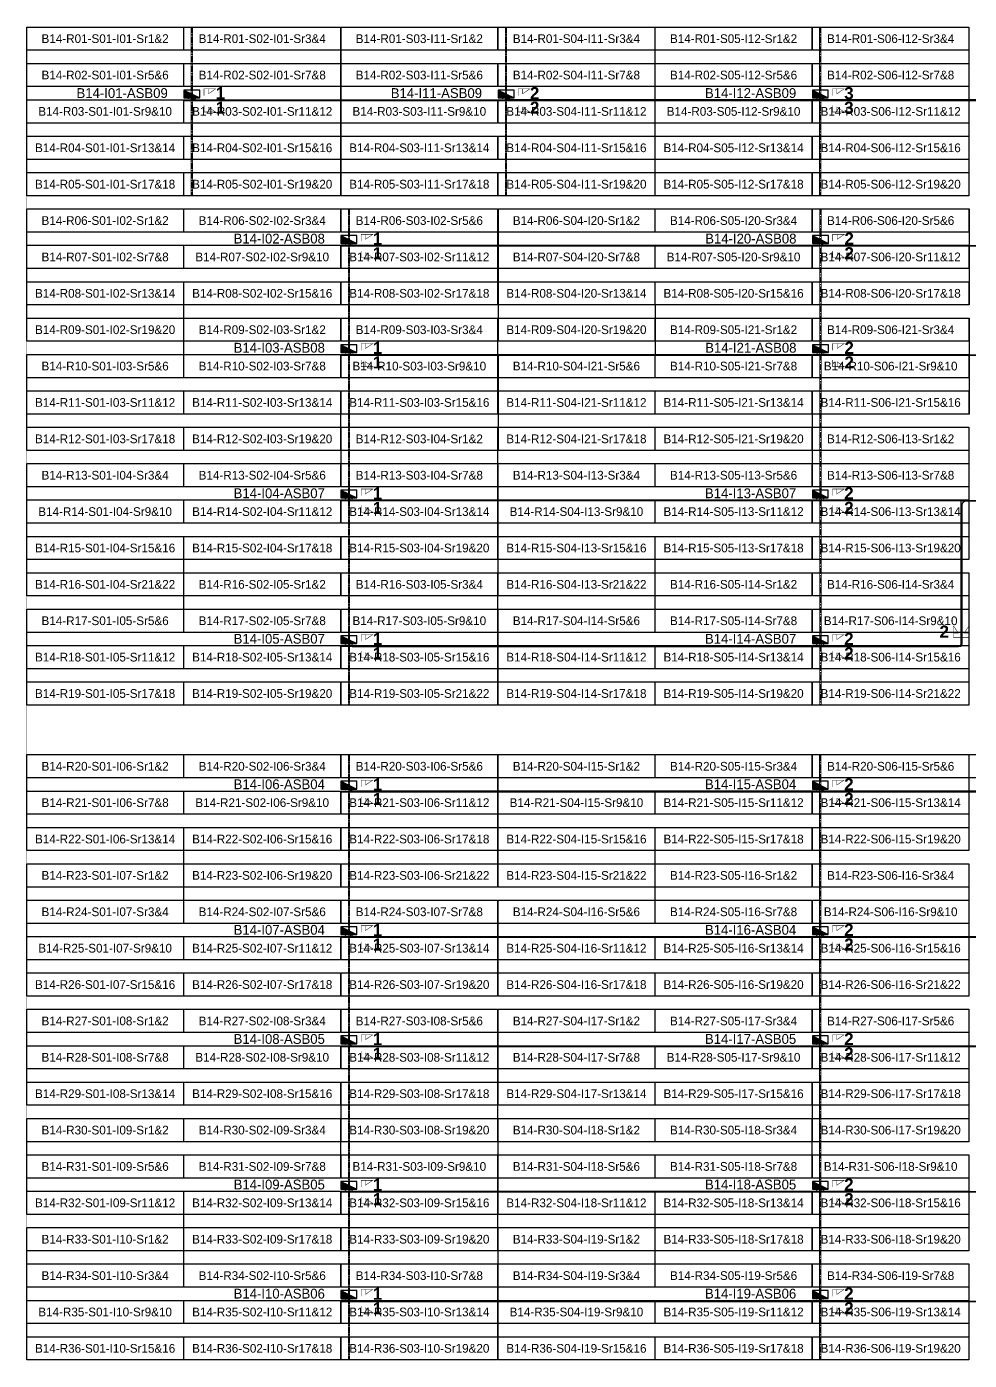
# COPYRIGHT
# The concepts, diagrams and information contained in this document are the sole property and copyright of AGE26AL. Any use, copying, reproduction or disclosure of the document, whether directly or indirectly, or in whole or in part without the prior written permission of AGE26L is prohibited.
# Model space of a CAD drawing. Header units: metres. Extents: x 529524 to 529977, y 2674144 to 2674419.
# Drawn here: x 529524 to 529718.4, y 2674144.2 to 2674419.2 of the extents above; entities that cross this region are included whole.
import ezdxf
from ezdxf.enums import TextEntityAlignment as Align

# ---------------------------------------------------------------- set-up
doc = ezdxf.new("R2010")
doc.units = ezdxf.units.M
doc.linetypes.add('CENTER', pattern=[2, 1.25, -0.25, 0.25, -0.25])
doc.layers.add('Boundary-12.5 MW Block', color=6, linetype='Continuous', lineweight=9)
doc.layers.add('PILE', color=1, linetype='Continuous', lineweight=15)
for name, color, linetype in [('DC Trench BL-14', 40, 'Continuous'), ('E-Inverter Grouping', 2, 'Continuous'), ('Inverter Block-14', 7, 'Continuous'), ('LT Cable(AG) INV to LT Panel BL-14', 2, 'Continuous'), ('Messenger Wire Block-13 (Master Path)', 30, 'Continuous'), ('Messenger Wire Block-14 (MW Path)', 191, 'Continuous'), ('MMS Table Block-14', 8, 'Continuous'), ('Plan Line - DC BL-14', 40, 'Continuous'), ('Section Marking BL-14', 2, 'Continuous')]:
    doc.layers.add(name, color=color, linetype=linetype)
doc.styles.add('BoldTextStyle', font='arialbd.ttf')
doc.styles.get("Standard").update_dxf_attribs({"font": 'Adani Regular.ttf'})

# ---------------------------------------------------------------- blocks, each defined once
blk = doc.blocks.new('MMS Table (32.292 x 4.788)')
at = {"color": 0}
blk.add_lwpolyline([(0, -0.002), (0, 4.786), (32.292, 4.786), (32.292, -0.002)], close=True, dxfattribs=at)
at = {"color": 7}
blk.add_attdef('ID1', text='', height=1.8, dxfattribs=at).set_placement((16.146, 2.392), align=Align.MIDDLE_CENTER)
blk = doc.blocks.new('Inverter Block')
h = blk.add_hatch(color=0)
h.dxf.hatch_style = 1
h.paths.add_polyline_path([(-1.46, 2.27), (-1.46, 0.85), (1.46, 0.85)])
at = {"color": 0}
blk.add_lwpolyline([(1.46, 2.27), (-1.46, 2.27), (-1.46, 0.85), (1.46, 0.85)], close=True, dxfattribs=at)
blk.add_lwpolyline([(-1.46, 2.27), (1.46, 0.85)], dxfattribs=at)
at = {"layer": 'PILE'}
for centre in [(-0.61, 0.85), (0.61, 0.85)]:
    blk.add_circle(centre, 0.156, dxfattribs=at)
at = {"color": 7}
blk.add_attdef('ID', (-1.46, 3.01), '', height=1.8, dxfattribs=at)

msp = doc.modelspace()

# ---------------------------------------------------------------- linework, layer by layer
at = {"layer": 'Boundary-12.5 MW Block', "const_width": 0.05}
msp.add_lwpolyline([(529524.05, 2674419.08), (529945.04, 2674419.08), (529945.04, 2674411.58), (529977.44, 2674411.58), (529977.44, 2674144.29), (529524.05, 2674144.29)], close=True, dxfattribs=at)
at = {"layer": 'DC Trench BL-14', "color": 40, "const_width": 0.15}
for points in [[(529558.23, 2674419.08), (529557.93, 2674419.08), (529557.93, 2674384.29), (529558.23, 2674384.29)], [(529623.01, 2674419.08), (529622.71, 2674419.08), (529622.71, 2674384.29), (529623.01, 2674384.29)], [(529687.79, 2674419.08), (529687.49, 2674419.08), (529687.49, 2674384.29), (529687.79, 2674384.29)], [(529590.62, 2674381.58), (529590.32, 2674381.58), (529590.32, 2674279.29), (529590.62, 2674279.29)], [(529687.84, 2674381.58), (529687.54, 2674381.58), (529687.54, 2674279.29), (529687.84, 2674279.29)], [(529590.62, 2674269.08), (529590.32, 2674269.08), (529590.32, 2674144.29), (529590.62, 2674144.29)], [(529687.79, 2674269.08), (529687.49, 2674269.08), (529687.49, 2674144.29), (529687.79, 2674144.29)]]:
    msp.add_lwpolyline(points, close=True, dxfattribs=at)
at = {"layer": 'E-Inverter Grouping', "color": 3}
for points in [[(529588.73, 2674384.29), (529524.05, 2674384.29), (529524.05, 2674419.08), (529588.73, 2674419.08)], [(529653.52, 2674384.29), (529588.83, 2674384.29), (529588.83, 2674419.08), (529653.52, 2674419.08)], [(529718.3, 2674384.29), (529653.62, 2674384.29), (529653.62, 2674419.08), (529718.3, 2674419.08)], [(529621.12, 2674381.58), (529621.12, 2674361.79), (529556.34, 2674361.79), (529556.34, 2674354.29), (529524.05, 2674354.29), (529524.05, 2674381.58)], [(529718.35, 2674381.58), (529718.35, 2674361.79), (529653.57, 2674361.79), (529653.57, 2674354.29), (529621.27, 2674354.29), (529621.27, 2674381.58)], [(529556.44, 2674351.58), (529556.44, 2674359.08), (529621.12, 2674359.08), (529621.12, 2674339.29), (529588.73, 2674339.29), (529588.73, 2674331.79), (529524.05, 2674331.79), (529524.05, 2674351.58)], [(529653.67, 2674351.58), (529653.67, 2674359.08), (529718.35, 2674359.08), (529718.35, 2674339.29), (529685.96, 2674339.29), (529685.96, 2674331.79), (529621.27, 2674331.79), (529621.27, 2674351.58)], [(529621.12, 2674219.29), (529524.05, 2674219.29), (529524.05, 2674246.58), (529556.34, 2674246.58), (529556.34, 2674239.08), (529621.12, 2674239.08)], [(529621.12, 2674189.29), (529588.83, 2674189.29), (529588.83, 2674196.79), (529524.05, 2674196.79), (529524.05, 2674216.58), (529621.12, 2674216.58)], [(529718.3, 2674189.29), (529686.01, 2674189.29), (529686.01, 2674196.79), (529621.22, 2674196.79), (529621.22, 2674216.58), (529718.3, 2674216.58)], [(529588.73, 2674186.58), (529621.12, 2674186.58), (529621.12, 2674166.79), (529556.44, 2674166.79), (529556.44, 2674174.29), (529524.05, 2674174.29), (529524.05, 2674194.08), (529588.73, 2674194.08)], [(529685.91, 2674186.58), (529718.3, 2674186.58), (529718.3, 2674166.79), (529653.62, 2674166.79), (529653.62, 2674174.29), (529621.22, 2674174.29), (529621.22, 2674194.08), (529685.91, 2674194.08)], [(529621.12, 2674144.29), (529524.05, 2674144.29), (529524.05, 2674171.58), (529556.34, 2674171.58), (529556.34, 2674164.08), (529621.12, 2674164.08)], [(529718.3, 2674144.29), (529621.22, 2674144.29), (529621.22, 2674171.58), (529653.52, 2674171.58), (529653.52, 2674164.08), (529718.3, 2674164.08)]]:
    msp.add_lwpolyline(points, close=True, dxfattribs=at)
at = {"layer": 'E-Inverter Grouping'}
for points in [[(529588.83, 2674329.08), (529588.83, 2674336.58), (529621.12, 2674336.58), (529621.12, 2674309.29), (529556.34, 2674309.29), (529556.34, 2674301.79), (529524.05, 2674301.79), (529524.05, 2674329.08)], [(529686.01, 2674329.08), (529686.01, 2674336.58), (529718.3, 2674336.58), (529718.3, 2674309.29), (529653.52, 2674309.29), (529653.52, 2674301.79), (529621.22, 2674301.79), (529621.22, 2674329.08)], [(529621.12, 2674279.29), (529524.05, 2674279.29), (529524.05, 2674299.08), (529556.44, 2674299.08), (529556.44, 2674306.58), (529621.12, 2674306.58)], [(529718.3, 2674279.29), (529621.22, 2674279.29), (529621.22, 2674299.08), (529653.62, 2674299.08), (529653.62, 2674306.58), (529718.3, 2674306.58)], [(529621.12, 2674241.79), (529556.44, 2674241.79), (529556.44, 2674249.29), (529524.05, 2674249.29), (529524.05, 2674269.08), (529621.12, 2674269.08)], [(529750.69, 2674269.08), (529750.69, 2674264.29), (529718.3, 2674264.29), (529718.3, 2674249.29), (529653.52, 2674249.29), (529653.52, 2674241.79), (529621.22, 2674241.79), (529621.22, 2674269.08)], [(529718.3, 2674219.29), (529621.22, 2674219.29), (529621.22, 2674239.08), (529653.62, 2674239.08), (529653.62, 2674246.58), (529718.3, 2674246.58)]]:
    msp.add_lwpolyline(points, close=True, dxfattribs=at)
at = {"layer": 'LT Cable(AG) INV to LT Panel BL-14'}
for points in [[(529741.45, 2674301.78), (529741.08, 2674301.83, -0.182451), (529740.49, 2674302.06), (529739.48, 2674302.97, 0.185325), (529738.88, 2674303.2), (529732.63, 2674303.2, -0.414214), (529731.73, 2674304.1), (529731.73, 2674314.96, 0.065293), (529731.7, 2674315.19), (529731.44, 2674316.19, -0.065293), (529731.41, 2674316.42), (529731.41, 2674403.12, 0.414214), (529730.51, 2674404.02), (529558.98, 2674404.02, -0.414214), (529558.08, 2674404.92), (529558.08, 2674405.19)], [(529741.45, 2674301.8), (529741.08, 2674301.85, -0.182451), (529740.49, 2674302.08), (529739.48, 2674302.99, 0.185325), (529738.88, 2674303.22), (529732.66, 2674303.22, -0.414214), (529731.76, 2674304.12), (529731.76, 2674314.96, 0.065293), (529731.73, 2674315.19), (529731.46, 2674316.19, -0.065293), (529731.43, 2674316.42), (529731.43, 2674403.15, 0.414214), (529730.53, 2674404.05), (529623.76, 2674404.05, -0.414214), (529622.86, 2674404.95), (529622.86, 2674405.19)], [(529741.45, 2674301.83), (529741.08, 2674301.88, -0.182451), (529740.49, 2674302.11), (529739.48, 2674303.02, 0.185325), (529738.88, 2674303.25), (529732.68, 2674303.25, -0.414214), (529731.78, 2674304.15), (529731.78, 2674314.96, 0.065293), (529731.75, 2674315.2), (529731.49, 2674316.19, -0.065293), (529731.46, 2674316.42), (529731.46, 2674403.17, 0.414214), (529730.56, 2674404.07), (529688.55, 2674404.07, -0.414214), (529687.65, 2674404.97), (529687.65, 2674405.19)], [(529743.44, 2674301.73), (529741.08, 2674301.78, -0.182451), (529740.49, 2674302.01), (529739.48, 2674302.92, 0.185325), (529738.88, 2674303.15), (529732.58, 2674303.15, -0.414214), (529731.68, 2674304.05), (529731.68, 2674314.95, 0.065293), (529731.65, 2674315.18), (529731.39, 2674316.18, -0.065293), (529731.36, 2674316.41), (529731.36, 2674373.07, 0.414214), (529730.46, 2674373.97), (529591.37, 2674373.97, -0.414214), (529590.47, 2674374.87), (529590.47, 2674375.19)], [(529743.44, 2674301.75), (529741.08, 2674301.8, -0.182451), (529740.49, 2674302.03), (529739.48, 2674302.94, 0.185325), (529738.88, 2674303.17), (529732.61, 2674303.17, -0.414214), (529731.71, 2674304.07), (529731.71, 2674314.95, 0.065293), (529731.68, 2674315.19), (529731.41, 2674316.18, -0.065293), (529731.38, 2674316.41), (529731.38, 2674373.1, 0.414214), (529730.48, 2674374), (529688.6, 2674374, -0.414214), (529687.7, 2674374.9), (529687.7, 2674375.19)], [(529743.44, 2674301.68), (529741.08, 2674301.73, -0.182451), (529740.49, 2674301.96), (529739.48, 2674302.87, 0.185325), (529738.88, 2674303.1), (529732.53, 2674303.1, -0.414214), (529731.63, 2674304), (529731.63, 2674314.94, 0.065293), (529731.6, 2674315.18), (529731.34, 2674316.17, -0.065293), (529731.31, 2674316.41), (529731.31, 2674350.52, 0.414214), (529730.41, 2674351.42), (529591.37, 2674351.42, -0.414214), (529590.47, 2674352.32), (529590.47, 2674352.69)], [(529743.44, 2674301.7), (529741.08, 2674301.75, -0.182451), (529740.49, 2674301.98), (529739.48, 2674302.89, 0.185325), (529738.88, 2674303.12), (529732.56, 2674303.12, -0.414214), (529731.66, 2674304.02), (529731.66, 2674314.95, 0.065293), (529731.63, 2674315.18), (529731.36, 2674316.18, -0.065293), (529731.33, 2674316.41), (529731.33, 2674350.55, 0.414214), (529730.43, 2674351.45), (529688.6, 2674351.45, -0.414214), (529687.7, 2674352.35), (529687.7, 2674352.69)], [(529745.6, 2674301.63), (529741.08, 2674301.68, -0.182451), (529740.49, 2674301.91), (529739.48, 2674302.82, 0.185325), (529738.88, 2674303.05), (529732.48, 2674303.05, -0.414214), (529731.58, 2674303.95), (529731.58, 2674314.94, 0.065293), (529731.55, 2674315.17), (529731.29, 2674316.17, -0.065293), (529731.26, 2674316.4), (529731.26, 2674320.47, 0.414214), (529730.36, 2674321.37), (529591.37, 2674321.37, -0.414214), (529590.47, 2674322.27), (529590.47, 2674322.69)], [(529745.6, 2674301.65), (529741.08, 2674301.7, -0.182451), (529740.49, 2674301.93), (529739.48, 2674302.84, 0.185325), (529738.88, 2674303.07), (529732.51, 2674303.07, -0.414214), (529731.61, 2674303.97), (529731.61, 2674314.94, 0.065293), (529731.58, 2674315.17), (529731.31, 2674316.17, -0.065293), (529731.28, 2674316.4), (529731.28, 2674320.5, 0.414214), (529730.38, 2674321.4), (529688.55, 2674321.4, -0.414214), (529687.65, 2674322.3), (529687.65, 2674322.69)], [(529745.6, 2674301.58), (529741.08, 2674301.63, -0.182451), (529740.49, 2674301.86), (529739.48, 2674302.77, 0.185325), (529738.88, 2674303), (529732.43, 2674303, -0.414214), (529731.53, 2674303.9), (529731.53, 2674314.93, 0.065293), (529731.5, 2674315.16), (529731.24, 2674316.16, -0.065293), (529731.21, 2674316.39), (529731.21, 2674320.42, 0.414214), (529730.31, 2674321.32), (529717.73, 2674321.32, 0.414214), (529716.83, 2674320.42), (529716.83, 2674292.22, -0.414214), (529715.93, 2674291.32), (529591.37, 2674291.32, -0.414214), (529590.47, 2674292.22), (529590.47, 2674292.69)], [(529745.6, 2674301.6), (529741.08, 2674301.65, -0.182451), (529740.49, 2674301.88), (529739.48, 2674302.79, 0.185325), (529738.88, 2674303.02), (529732.46, 2674303.02, -0.414214), (529731.56, 2674303.92), (529731.56, 2674314.93, 0.065293), (529731.53, 2674315.17), (529731.26, 2674316.16, -0.065293), (529731.23, 2674316.4), (529731.23, 2674320.45, 0.414214), (529730.33, 2674321.35), (529717.7, 2674321.35, 0.414214), (529716.8, 2674320.45), (529716.8, 2674292.25, -0.414214), (529715.9, 2674291.35), (529688.55, 2674291.35, -0.414214), (529687.65, 2674292.25), (529687.65, 2674292.69)], [(529746.48, 2674300.35), (529740.99, 2674300.35, -0.129355), (529740.55, 2674300.47), (529739.32, 2674301.17, 0.129355), (529738.88, 2674301.28), (529732.43, 2674301.28, 0.414214), (529731.53, 2674300.38), (529731.53, 2674271.44, -0.114534), (529731.44, 2674271.04), (529730.83, 2674269.81, 0.114534), (529730.74, 2674269.41), (529730.74, 2674262.45, -0.414214), (529729.84, 2674261.55), (529591.37, 2674261.55, -0.414214), (529590.47, 2674262.45), (529590.47, 2674262.69)], [(529746.48, 2674300.3), (529740.99, 2674300.3, -0.129355), (529740.55, 2674300.42), (529739.32, 2674301.12, 0.129355), (529738.88, 2674301.23), (529732.48, 2674301.23, 0.414214), (529731.58, 2674300.33), (529731.58, 2674271.43, -0.114534), (529731.49, 2674271.03), (529730.88, 2674269.8, 0.114534), (529730.79, 2674269.4), (529730.79, 2674232.4, -0.414214), (529729.89, 2674231.5), (529591.37, 2674231.5, -0.414214), (529590.47, 2674232.4), (529590.47, 2674232.69)], [(529744.54, 2674300.25), (529740.99, 2674300.25, -0.129355), (529740.55, 2674300.37), (529739.32, 2674301.07, 0.129355), (529738.88, 2674301.18), (529732.53, 2674301.18, 0.414214), (529731.63, 2674300.28), (529731.63, 2674271.42, -0.114534), (529731.54, 2674271.02), (529730.93, 2674269.78, 0.114534), (529730.84, 2674269.39), (529730.84, 2674209.85, -0.414214), (529729.94, 2674208.95), (529591.37, 2674208.95, -0.414214), (529590.47, 2674209.85), (529590.47, 2674210.19)], [(529744.54, 2674300.2), (529740.99, 2674300.2, -0.129355), (529740.55, 2674300.32), (529739.32, 2674301.02, 0.129355), (529738.88, 2674301.13), (529732.58, 2674301.13, 0.414214), (529731.68, 2674300.23), (529731.68, 2674271.41, -0.114534), (529731.59, 2674271.01), (529730.98, 2674269.77, 0.114534), (529730.89, 2674269.38), (529730.89, 2674179.8, -0.414214), (529729.99, 2674178.9), (529591.37, 2674178.9, -0.414214), (529590.47, 2674179.8), (529590.47, 2674180.19)], [(529742.47, 2674300.15), (529740.99, 2674300.15, -0.129355), (529740.55, 2674300.27), (529739.32, 2674300.97, 0.129355), (529738.88, 2674301.08), (529732.63, 2674301.08, 0.414214), (529731.73, 2674300.18), (529731.73, 2674271.39, -0.114534), (529731.64, 2674271), (529731.03, 2674269.76, 0.114534), (529730.94, 2674269.36), (529730.94, 2674157.25, -0.414214), (529730.04, 2674156.35), (529591.37, 2674156.35, -0.414214), (529590.47, 2674157.25), (529590.47, 2674157.69)], [(529746.48, 2674300.38), (529740.99, 2674300.38, -0.129355), (529740.55, 2674300.5), (529739.32, 2674301.19, 0.129355), (529738.88, 2674301.31), (529732.41, 2674301.31, 0.414214), (529731.51, 2674300.41), (529731.51, 2674271.45, -0.114534), (529731.42, 2674271.05), (529730.81, 2674269.81, 0.114534), (529730.72, 2674269.42), (529730.72, 2674262.47, -0.414214), (529729.82, 2674261.57), (529688.55, 2674261.57, -0.414214), (529687.65, 2674262.47), (529687.65, 2674262.69)], [(529746.48, 2674300.33), (529740.99, 2674300.33, -0.129355), (529740.55, 2674300.45), (529739.32, 2674301.14, 0.129355), (529738.88, 2674301.26), (529732.46, 2674301.26, 0.414214), (529731.56, 2674300.36), (529731.56, 2674271.44, -0.114534), (529731.47, 2674271.04), (529730.86, 2674269.8, 0.114534), (529730.77, 2674269.41), (529730.77, 2674232.42, -0.414214), (529729.87, 2674231.52), (529688.55, 2674231.52, -0.414214), (529687.65, 2674232.42), (529687.65, 2674232.69)], [(529744.54, 2674300.28), (529740.99, 2674300.28, -0.129355), (529740.55, 2674300.4), (529739.32, 2674301.09, 0.129355), (529738.88, 2674301.21), (529732.51, 2674301.21, 0.414214), (529731.61, 2674300.31), (529731.61, 2674271.42, -0.114534), (529731.52, 2674271.03), (529730.91, 2674269.79, 0.114534), (529730.82, 2674269.39), (529730.82, 2674209.87, -0.414214), (529729.92, 2674208.97), (529688.55, 2674208.97, -0.414214), (529687.65, 2674209.87), (529687.65, 2674210.19)], [(529744.54, 2674300.23), (529740.99, 2674300.23, -0.129355), (529740.55, 2674300.35), (529739.32, 2674301.04, 0.129355), (529738.88, 2674301.16), (529732.56, 2674301.16, 0.414214), (529731.66, 2674300.26), (529731.66, 2674271.41, -0.114534), (529731.57, 2674271.02), (529730.96, 2674269.78, 0.114534), (529730.87, 2674269.38), (529730.87, 2674179.82, -0.414214), (529729.97, 2674178.92), (529688.55, 2674178.92, -0.414214), (529687.65, 2674179.82), (529687.65, 2674180.19)], [(529742.47, 2674300.18), (529740.99, 2674300.18, -0.129355), (529740.55, 2674300.3), (529739.32, 2674300.99, 0.129355), (529738.88, 2674301.11), (529732.61, 2674301.11, 0.414214), (529731.71, 2674300.21), (529731.71, 2674271.4, -0.114534), (529731.62, 2674271), (529731.01, 2674269.77, 0.114534), (529730.92, 2674269.37), (529730.92, 2674157.27, -0.414214), (529730.02, 2674156.37), (529688.55, 2674156.37, -0.414214), (529687.65, 2674157.27), (529687.65, 2674157.69)]]:
    msp.add_lwpolyline(points, format="xyb", dxfattribs=at)
at = {"layer": 'Messenger Wire Block-13 (Master Path)'}
for points in [[(529556.44, 2674403.94), (529731.32, 2674403.94)], [(529588.83, 2674373.94), (529731.32, 2674373.94)], [(529588.83, 2674351.44), (529731.32, 2674351.44)], [(529588.83, 2674321.44), (529731.32, 2674321.44)], [(529716.71, 2674291.44), (529716.71, 2674321.44)], [(529588.83, 2674291.44), (529716.71, 2674291.44)], [(529588.83, 2674261.44), (529730.85, 2674261.44)], [(529588.83, 2674231.44), (529730.85, 2674231.44)], [(529588.83, 2674208.94), (529730.85, 2674208.94)], [(529588.83, 2674178.94), (529730.85, 2674178.94)], [(529588.83, 2674156.44), (529912.65, 2674156.44)]]:
    msp.add_lwpolyline(points, dxfattribs=at)
at = {"layer": 'Messenger Wire Block-14 (MW Path)', "const_width": 0.1}
for points in [[(529556.44, 2674403.94), (529731.32, 2674403.94)], [(529588.83, 2674373.94), (529731.32, 2674373.94)], [(529588.83, 2674351.44), (529731.32, 2674351.44)], [(529588.83, 2674321.44), (529731.32, 2674321.44)], [(529716.96, 2674291.44), (529716.96, 2674321.44)], [(529588.83, 2674291.44), (529716.71, 2674291.44)], [(529588.83, 2674261.44), (529730.85, 2674261.44)], [(529588.83, 2674231.44), (529730.85, 2674231.44)], [(529588.83, 2674208.94), (529730.85, 2674208.94)], [(529588.83, 2674178.94), (529730.85, 2674178.94)], [(529588.83, 2674156.69), (529590.47, 2674156.69)], [(529588.83, 2674156.19), (529912.65, 2674156.19)]]:
    msp.add_lwpolyline(points, dxfattribs=at)
at = {"layer": 'Plan Line - DC BL-14', "color": 6, "linetype": 'CENTER'}
for points in [[(529558.08, 2674419.08), (529558.08, 2674384.29)], [(529622.86, 2674419.08), (529622.86, 2674384.29)], [(529687.65, 2674419.08), (529687.65, 2674384.29)], [(529590.47, 2674381.58), (529590.47, 2674279.29)], [(529687.7, 2674381.58), (529687.7, 2674279.29)], [(529590.47, 2674269.08), (529590.47, 2674144.29)], [(529687.65, 2674269.08), (529687.65, 2674144.29)]]:
    msp.add_lwpolyline(points, dxfattribs=at)
at = {"layer": 'Section Marking BL-14', "color": 94, "lineweight": 35, "true_color": 0x00a500, "const_width": 0.1}
for points in [[(529560.58, 2674404.94), (529560.58, 2674406.33), (529562.98, 2674406.33), (529561.5, 2674405.32), (529561.5, 2674406.33)], [(529625.36, 2674404.94), (529625.36, 2674406.33), (529627.76, 2674406.33), (529626.28, 2674405.32), (529626.28, 2674406.33)], [(529690.15, 2674404.94), (529690.15, 2674406.33), (529692.55, 2674406.33), (529691.07, 2674405.32), (529691.07, 2674406.33)], [(529560.58, 2674402.94), (529560.58, 2674401.55), (529562.98, 2674401.55), (529561.5, 2674402.56), (529561.5, 2674401.55)], [(529625.36, 2674402.94), (529625.36, 2674401.55), (529627.76, 2674401.55), (529626.28, 2674402.56), (529626.28, 2674401.55)], [(529690.15, 2674402.94), (529690.15, 2674401.55), (529692.55, 2674401.55), (529691.07, 2674402.56), (529691.07, 2674401.55)], [(529592.97, 2674374.94), (529592.97, 2674376.33), (529595.37, 2674376.33), (529593.89, 2674375.32), (529593.89, 2674376.33)], [(529690.2, 2674374.94), (529690.2, 2674376.33), (529692.6, 2674376.33), (529691.12, 2674375.32), (529691.12, 2674376.33)], [(529592.97, 2674372.94), (529592.97, 2674371.55), (529595.37, 2674371.55), (529593.89, 2674372.56), (529593.89, 2674371.55)], [(529690.2, 2674372.94), (529690.2, 2674371.55), (529692.6, 2674371.55), (529691.12, 2674372.56), (529691.12, 2674371.55)], [(529592.97, 2674352.44), (529592.97, 2674353.83), (529595.37, 2674353.83), (529593.89, 2674352.82), (529593.89, 2674353.83)], [(529690.2, 2674352.44), (529690.2, 2674353.83), (529692.6, 2674353.83), (529691.12, 2674352.82), (529691.12, 2674353.83)], [(529592.97, 2674350.44), (529592.97, 2674349.05), (529595.37, 2674349.05), (529593.89, 2674350.06), (529593.89, 2674349.05)], [(529690.2, 2674350.44), (529690.2, 2674349.05), (529692.6, 2674349.05), (529691.12, 2674350.06), (529691.12, 2674349.05)], [(529592.97, 2674322.44), (529592.97, 2674323.83), (529595.37, 2674323.83), (529593.89, 2674322.82), (529593.89, 2674323.83)], [(529690.15, 2674322.44), (529690.15, 2674323.83), (529692.55, 2674323.83), (529691.07, 2674322.82), (529691.07, 2674323.83)], [(529592.97, 2674320.44), (529592.97, 2674319.05), (529595.37, 2674319.05), (529593.89, 2674320.06), (529593.89, 2674319.05)], [(529690.15, 2674320.44), (529690.15, 2674319.05), (529692.55, 2674319.05), (529691.07, 2674320.06), (529691.07, 2674319.05)], [(529716.51, 2674293.19), (529715.12, 2674293.19), (529715.12, 2674295.59), (529716.13, 2674294.11), (529715.12, 2674294.11)], [(529716.91, 2674293.19), (529718.3, 2674293.19), (529718.3, 2674295.59), (529717.29, 2674294.11), (529718.3, 2674294.11)], [(529592.97, 2674292.44), (529592.97, 2674293.83), (529595.37, 2674293.83), (529593.89, 2674292.82), (529593.89, 2674293.83)], [(529690.15, 2674292.44), (529690.15, 2674293.83), (529692.55, 2674293.83), (529691.07, 2674292.82), (529691.07, 2674293.83)], [(529592.97, 2674290.44), (529592.97, 2674289.05), (529595.37, 2674289.05), (529593.89, 2674290.06), (529593.89, 2674289.05)], [(529690.15, 2674290.44), (529690.15, 2674289.05), (529692.55, 2674289.05), (529691.07, 2674290.06), (529691.07, 2674289.05)], [(529592.97, 2674262.44), (529592.97, 2674263.83), (529595.37, 2674263.83), (529593.89, 2674262.82), (529593.89, 2674263.83)], [(529690.15, 2674262.44), (529690.15, 2674263.83), (529692.55, 2674263.83), (529691.07, 2674262.82), (529691.07, 2674263.83)], [(529592.97, 2674260.44), (529592.97, 2674259.05), (529595.37, 2674259.05), (529593.89, 2674260.06), (529593.89, 2674259.05)], [(529690.15, 2674260.44), (529690.15, 2674259.05), (529692.55, 2674259.05), (529691.07, 2674260.06), (529691.07, 2674259.05)], [(529592.97, 2674232.44), (529592.97, 2674233.83), (529595.37, 2674233.83), (529593.89, 2674232.82), (529593.89, 2674233.83)], [(529690.15, 2674232.44), (529690.15, 2674233.83), (529692.55, 2674233.83), (529691.07, 2674232.82), (529691.07, 2674233.83)], [(529592.97, 2674230.44), (529592.97, 2674229.05), (529595.37, 2674229.05), (529593.89, 2674230.06), (529593.89, 2674229.05)], [(529690.15, 2674230.44), (529690.15, 2674229.05), (529692.55, 2674229.05), (529691.07, 2674230.06), (529691.07, 2674229.05)], [(529592.97, 2674209.94), (529592.97, 2674211.33), (529595.37, 2674211.33), (529593.89, 2674210.32), (529593.89, 2674211.33)], [(529690.15, 2674209.94), (529690.15, 2674211.33), (529692.55, 2674211.33), (529691.07, 2674210.32), (529691.07, 2674211.33)], [(529592.97, 2674207.94), (529592.97, 2674206.55), (529595.37, 2674206.55), (529593.89, 2674207.56), (529593.89, 2674206.55)], [(529690.15, 2674207.94), (529690.15, 2674206.55), (529692.55, 2674206.55), (529691.07, 2674207.56), (529691.07, 2674206.55)], [(529592.97, 2674179.94), (529592.97, 2674181.33), (529595.37, 2674181.33), (529593.89, 2674180.32), (529593.89, 2674181.33)], [(529690.15, 2674179.94), (529690.15, 2674181.33), (529692.55, 2674181.33), (529691.07, 2674180.32), (529691.07, 2674181.33)], [(529592.97, 2674177.94), (529592.97, 2674176.55), (529595.37, 2674176.55), (529593.89, 2674177.56), (529593.89, 2674176.55)], [(529690.15, 2674177.94), (529690.15, 2674176.55), (529692.55, 2674176.55), (529691.07, 2674177.56), (529691.07, 2674176.55)], [(529592.97, 2674157.44), (529592.97, 2674158.83), (529595.37, 2674158.83), (529593.89, 2674157.82), (529593.89, 2674158.83)], [(529690.15, 2674157.44), (529690.15, 2674158.83), (529692.55, 2674158.83), (529691.07, 2674157.82), (529691.07, 2674158.83)], [(529592.97, 2674155.44), (529592.97, 2674154.05), (529595.37, 2674154.05), (529593.89, 2674155.06), (529593.89, 2674154.05)], [(529690.15, 2674155.44), (529690.15, 2674154.05), (529692.55, 2674154.05), (529691.07, 2674155.06), (529691.07, 2674154.05)]]:
    msp.add_lwpolyline(points, dxfattribs=at)

# ---------------------------------------------------------------- block references
at = {"layer": 'Inverter Block-14'}
ref = msp.add_blockref('Inverter Block', (529558.08, 2674403.53), dxfattribs=dict(at, xscale=1.124999999976148, yscale=1.124999999976148, zscale=1.124999999976148))
ref.add_attrib('ID', 'B14-I01-ASB09', (529534.3, 2674404.45), dxfattribs={"layer": '0', "color": 7, "height": 2.025})
ref = msp.add_blockref('Inverter Block', (529622.86, 2674403.53), dxfattribs=dict(at, xscale=1.124999999976148, yscale=1.124999999976148, zscale=1.124999999976148))
ref.add_attrib('ID', 'B14-I11-ASB09', (529599.09, 2674404.45), dxfattribs={"layer": '0', "color": 7, "height": 2.025})
ref = msp.add_blockref('Inverter Block', (529687.65, 2674403.53), dxfattribs=dict(at, xscale=1.124999999976148, yscale=1.124999999976148, zscale=1.124999999976148))
ref.add_attrib('ID', 'B14-I12-ASB09', (529663.87, 2674404.45), dxfattribs={"layer": '0', "color": 7, "height": 2.025})
ref = msp.add_blockref('Inverter Block', (529590.47, 2674373.53), dxfattribs=dict(at, xscale=1.124999999976148, yscale=1.124999999976148, zscale=1.124999999976148))
ref.add_attrib('ID', 'B14-I02-ASB08', (529566.69, 2674374.45), dxfattribs={"layer": '0', "color": 7, "height": 2.025})
ref = msp.add_blockref('Inverter Block', (529687.7, 2674373.53), dxfattribs=dict(at, xscale=1.124999999976148, yscale=1.124999999976148, zscale=1.124999999976148))
ref.add_attrib('ID', 'B14-I20-ASB08', (529663.92, 2674374.45), dxfattribs={"layer": '0', "color": 7, "height": 2.025})
ref = msp.add_blockref('Inverter Block', (529590.47, 2674351.03), dxfattribs=dict(at, xscale=1.124999999976148, yscale=1.124999999976148, zscale=1.124999999976148))
ref.add_attrib('ID', 'B14-I03-ASB08', (529566.69, 2674351.95), dxfattribs={"layer": '0', "color": 7, "height": 2.025})
ref = msp.add_blockref('Inverter Block', (529687.7, 2674351.03), dxfattribs=dict(at, xscale=1.124999999976148, yscale=1.124999999976148, zscale=1.124999999976148))
ref.add_attrib('ID', 'B14-I21-ASB08', (529663.92, 2674351.95), dxfattribs={"layer": '0', "color": 7, "height": 2.025})
ref = msp.add_blockref('Inverter Block', (529590.47, 2674321.03), dxfattribs=dict(at, xscale=1.124999999976148, yscale=1.124999999976148, zscale=1.124999999976148))
ref.add_attrib('ID', 'B14-I04-ASB07', (529566.69, 2674321.95), dxfattribs={"layer": '0', "color": 7, "height": 2.025})
ref = msp.add_blockref('Inverter Block', (529687.65, 2674321.03), dxfattribs=dict(at, xscale=1.124999999976148, yscale=1.124999999976148, zscale=1.124999999976148))
ref.add_attrib('ID', 'B14-I13-ASB07', (529663.87, 2674321.95), dxfattribs={"layer": '0', "color": 7, "height": 2.025})
ref = msp.add_blockref('Inverter Block', (529590.47, 2674291.03), dxfattribs=dict(at, xscale=1.124999999976148, yscale=1.124999999976148, zscale=1.124999999976148))
ref.add_attrib('ID', 'B14-I05-ASB07', (529566.69, 2674291.95), dxfattribs={"layer": '0', "color": 7, "height": 2.025})
ref = msp.add_blockref('Inverter Block', (529687.65, 2674291.03), dxfattribs=dict(at, xscale=1.124999999976148, yscale=1.124999999976148, zscale=1.124999999976148))
ref.add_attrib('ID', 'B14-I14-ASB07', (529663.87, 2674291.95), dxfattribs={"layer": '0', "color": 7, "height": 2.025})
ref = msp.add_blockref('Inverter Block', (529590.47, 2674261.03), dxfattribs=dict(at, xscale=1.124999999976148, yscale=1.124999999976148, zscale=1.124999999976148))
ref.add_attrib('ID', 'B14-I06-ASB04', (529566.69, 2674261.95), dxfattribs={"layer": '0', "color": 7, "height": 2.025})
ref = msp.add_blockref('Inverter Block', (529687.65, 2674261.03), dxfattribs=dict(at, xscale=1.124999999976148, yscale=1.124999999976148, zscale=1.124999999976148))
ref.add_attrib('ID', 'B14-I15-ASB04', (529663.87, 2674261.95), dxfattribs={"layer": '0', "color": 7, "height": 2.025})
ref = msp.add_blockref('Inverter Block', (529590.47, 2674231.03), dxfattribs=dict(at, xscale=1.124999999976148, yscale=1.124999999976148, zscale=1.124999999976148))
ref.add_attrib('ID', 'B14-I07-ASB04', (529566.69, 2674231.95), dxfattribs={"layer": '0', "color": 7, "height": 2.025})
ref = msp.add_blockref('Inverter Block', (529687.65, 2674231.03), dxfattribs=dict(at, xscale=1.124999999976148, yscale=1.124999999976148, zscale=1.124999999976148))
ref.add_attrib('ID', 'B14-I16-ASB04', (529663.87, 2674231.95), dxfattribs={"layer": '0', "color": 7, "height": 2.025})
ref = msp.add_blockref('Inverter Block', (529590.47, 2674208.53), dxfattribs=dict(at, xscale=1.124999999976148, yscale=1.124999999976148, zscale=1.124999999976148))
ref.add_attrib('ID', 'B14-I08-ASB05', (529566.69, 2674209.45), dxfattribs={"layer": '0', "color": 7, "height": 2.025})
ref = msp.add_blockref('Inverter Block', (529687.65, 2674208.53), dxfattribs=dict(at, xscale=1.124999999976148, yscale=1.124999999976148, zscale=1.124999999976148))
ref.add_attrib('ID', 'B14-I17-ASB05', (529663.87, 2674209.45), dxfattribs={"layer": '0', "color": 7, "height": 2.025})
ref = msp.add_blockref('Inverter Block', (529590.47, 2674178.53), dxfattribs=dict(at, xscale=1.124999999976148, yscale=1.124999999976148, zscale=1.124999999976148))
ref.add_attrib('ID', 'B14-I09-ASB05', (529566.69, 2674179.45), dxfattribs={"layer": '0', "color": 7, "height": 2.025})
ref = msp.add_blockref('Inverter Block', (529687.65, 2674178.53), dxfattribs=dict(at, xscale=1.124999999976148, yscale=1.124999999976148, zscale=1.124999999976148))
ref.add_attrib('ID', 'B14-I18-ASB05', (529663.87, 2674179.45), dxfattribs={"layer": '0', "color": 7, "height": 2.025})
ref = msp.add_blockref('Inverter Block', (529590.47, 2674156.03), dxfattribs=dict(at, xscale=1.124999999976148, yscale=1.124999999976148, zscale=1.124999999976148))
ref.add_attrib('ID', 'B14-I10-ASB06', (529566.69, 2674156.95), dxfattribs={"layer": '0', "color": 7, "height": 2.025})
ref = msp.add_blockref('Inverter Block', (529687.65, 2674156.03), dxfattribs=dict(at, xscale=1.124999999976148, yscale=1.124999999976148, zscale=1.124999999976148))
ref.add_attrib('ID', 'B14-I19-ASB06', (529663.87, 2674156.95), dxfattribs={"layer": '0', "color": 7, "height": 2.025})
at = {"layer": 'MMS Table Block-14'}
for p, values in [((529524.05, 2674414.29), {'ID1': 'B14-R01-S01-I01-Sr1&2'}), ((529556.44, 2674414.29), {'ID1': 'B14-R01-S02-I01-Sr3&4'}), ((529588.83, 2674414.29), {'ID1': 'B14-R01-S03-I11-Sr1&2'}), ((529621.22, 2674414.29), {'ID1': 'B14-R01-S04-I11-Sr3&4'}), ((529653.62, 2674414.29), {'ID1': 'B14-R01-S05-I12-Sr1&2'}), ((529686.01, 2674414.29), {'ID1': 'B14-R01-S06-I12-Sr3&4'}), ((529524.05, 2674406.79), {'ID1': 'B14-R02-S01-I01-Sr5&6'}), ((529556.44, 2674406.79), {'ID1': 'B14-R02-S02-I01-Sr7&8'}), ((529588.83, 2674406.79), {'ID1': 'B14-R02-S03-I11-Sr5&6'}), ((529621.22, 2674406.79), {'ID1': 'B14-R02-S04-I11-Sr7&8'}), ((529653.62, 2674406.79), {'ID1': 'B14-R02-S05-I12-Sr5&6'}), ((529686.01, 2674406.79), {'ID1': 'B14-R02-S06-I12-Sr7&8'}), ((529524.05, 2674399.29), {'ID1': 'B14-R03-S01-I01-Sr9&10'}), ((529556.44, 2674399.29), {'ID1': 'B14-R03-S02-I01-Sr11&12'}), ((529588.83, 2674399.29), {'ID1': 'B14-R03-S03-I11-Sr9&10'}), ((529621.22, 2674399.29), {'ID1': 'B14-R03-S04-I11-Sr11&12'}), ((529653.62, 2674399.29), {'ID1': 'B14-R03-S05-I12-Sr9&10'}), ((529686.01, 2674399.29), {'ID1': 'B14-R03-S06-I12-Sr11&12'}), ((529524.05, 2674391.79), {'ID1': 'B14-R04-S01-I01-Sr13&14'}), ((529556.44, 2674391.79), {'ID1': 'B14-R04-S02-I01-Sr15&16'}), ((529588.83, 2674391.79), {'ID1': 'B14-R04-S03-I11-Sr13&14'}), ((529621.22, 2674391.79), {'ID1': 'B14-R04-S04-I11-Sr15&16'}), ((529653.62, 2674391.79), {'ID1': 'B14-R04-S05-I12-Sr13&14'}), ((529686.01, 2674391.79), {'ID1': 'B14-R04-S06-I12-Sr15&16'}), ((529524.05, 2674384.29), {'ID1': 'B14-R05-S01-I01-Sr17&18'}), ((529556.44, 2674384.29), {'ID1': 'B14-R05-S02-I01-Sr19&20'}), ((529588.83, 2674384.29), {'ID1': 'B14-R05-S03-I11-Sr17&18'}), ((529621.22, 2674384.29), {'ID1': 'B14-R05-S04-I11-Sr19&20'}), ((529653.62, 2674384.29), {'ID1': 'B14-R05-S05-I12-Sr17&18'}), ((529686.01, 2674384.29), {'ID1': 'B14-R05-S06-I12-Sr19&20'}), ((529524.05, 2674376.79), {'ID1': 'B14-R06-S01-I02-Sr1&2'}), ((529556.44, 2674376.79), {'ID1': 'B14-R06-S02-I02-Sr3&4'}), ((529588.83, 2674376.79), {'ID1': 'B14-R06-S03-I02-Sr5&6'}), ((529621.22, 2674376.79), {'ID1': 'B14-R06-S04-I20-Sr1&2'}), ((529653.62, 2674376.79), {'ID1': 'B14-R06-S05-I20-Sr3&4'}), ((529686.01, 2674376.79), {'ID1': 'B14-R06-S06-I20-Sr5&6'}), ((529524.05, 2674369.29), {'ID1': 'B14-R07-S01-I02-Sr7&8'}), ((529556.44, 2674369.29), {'ID1': 'B14-R07-S02-I02-Sr9&10'}), ((529588.83, 2674369.29), {'ID1': 'B14-R07-S03-I02-Sr11&12'}), ((529621.22, 2674369.29), {'ID1': 'B14-R07-S04-I20-Sr7&8'}), ((529653.62, 2674369.29), {'ID1': 'B14-R07-S05-I20-Sr9&10'}), ((529686.01, 2674369.29), {'ID1': 'B14-R07-S06-I20-Sr11&12'}), ((529524.05, 2674361.79), {'ID1': 'B14-R08-S01-I02-Sr13&14'}), ((529556.44, 2674361.79), {'ID1': 'B14-R08-S02-I02-Sr15&16'}), ((529588.83, 2674361.79), {'ID1': 'B14-R08-S03-I02-Sr17&18'}), ((529621.22, 2674361.79), {'ID1': 'B14-R08-S04-I20-Sr13&14'}), ((529653.62, 2674361.79), {'ID1': 'B14-R08-S05-I20-Sr15&16'}), ((529686.01, 2674361.79), {'ID1': 'B14-R08-S06-I20-Sr17&18'}), ((529524.05, 2674354.29), {'ID1': 'B14-R09-S01-I02-Sr19&20'}), ((529556.44, 2674354.29), {'ID1': 'B14-R09-S02-I03-Sr1&2'}), ((529588.83, 2674354.29), {'ID1': 'B14-R09-S03-I03-Sr3&4'}), ((529621.22, 2674354.29), {'ID1': 'B14-R09-S04-I20-Sr19&20'}), ((529653.62, 2674354.29), {'ID1': 'B14-R09-S05-I21-Sr1&2'}), ((529686.01, 2674354.29), {'ID1': 'B14-R09-S06-I21-Sr3&4'}), ((529524.05, 2674346.79), {'ID1': 'B14-R10-S01-I03-Sr5&6'}), ((529556.44, 2674346.79), {'ID1': 'B14-R10-S02-I03-Sr7&8'}), ((529588.83, 2674346.79), {'ID1': 'B14-R10-S03-I03-Sr9&10'}), ((529621.22, 2674346.79), {'ID1': 'B14-R10-S04-I21-Sr5&6'}), ((529653.62, 2674346.79), {'ID1': 'B14-R10-S05-I21-Sr7&8'}), ((529686.01, 2674346.79), {'ID1': 'B14-R10-S06-I21-Sr9&10'}), ((529524.05, 2674339.29), {'ID1': 'B14-R11-S01-I03-Sr11&12'}), ((529556.44, 2674339.29), {'ID1': 'B14-R11-S02-I03-Sr13&14'}), ((529588.83, 2674339.29), {'ID1': 'B14-R11-S03-I03-Sr15&16'}), ((529621.22, 2674339.29), {'ID1': 'B14-R11-S04-I21-Sr11&12'}), ((529653.62, 2674339.29), {'ID1': 'B14-R11-S05-I21-Sr13&14'}), ((529686.01, 2674339.29), {'ID1': 'B14-R11-S06-I21-Sr15&16'}), ((529524.05, 2674331.79), {'ID1': 'B14-R12-S01-I03-Sr17&18'}), ((529556.44, 2674331.79), {'ID1': 'B14-R12-S02-I03-Sr19&20'}), ((529588.83, 2674331.79), {'ID1': 'B14-R12-S03-I04-Sr1&2'}), ((529621.22, 2674331.79), {'ID1': 'B14-R12-S04-I21-Sr17&18'}), ((529653.62, 2674331.79), {'ID1': 'B14-R12-S05-I21-Sr19&20'}), ((529686.01, 2674331.79), {'ID1': 'B14-R12-S06-I13-Sr1&2'}), ((529524.05, 2674324.29), {'ID1': 'B14-R13-S01-I04-Sr3&4'}), ((529556.44, 2674324.29), {'ID1': 'B14-R13-S02-I04-Sr5&6'}), ((529588.83, 2674324.29), {'ID1': 'B14-R13-S03-I04-Sr7&8'}), ((529621.22, 2674324.29), {'ID1': 'B14-R13-S04-I13-Sr3&4'}), ((529653.62, 2674324.29), {'ID1': 'B14-R13-S05-I13-Sr5&6'}), ((529686.01, 2674324.29), {'ID1': 'B14-R13-S06-I13-Sr7&8'}), ((529524.05, 2674316.79), {'ID1': 'B14-R14-S01-I04-Sr9&10'}), ((529556.44, 2674316.79), {'ID1': 'B14-R14-S02-I04-Sr11&12'}), ((529588.83, 2674316.79), {'ID1': 'B14-R14-S03-I04-Sr13&14'}), ((529621.22, 2674316.79), {'ID1': 'B14-R14-S04-I13-Sr9&10'}), ((529653.62, 2674316.79), {'ID1': 'B14-R14-S05-I13-Sr11&12'}), ((529686.01, 2674316.79), {'ID1': 'B14-R14-S06-I13-Sr13&14'}), ((529524.05, 2674309.29), {'ID1': 'B14-R15-S01-I04-Sr15&16'}), ((529556.44, 2674309.29), {'ID1': 'B14-R15-S02-I04-Sr17&18'}), ((529588.83, 2674309.29), {'ID1': 'B14-R15-S03-I04-Sr19&20'}), ((529621.22, 2674309.29), {'ID1': 'B14-R15-S04-I13-Sr15&16'}), ((529653.62, 2674309.29), {'ID1': 'B14-R15-S05-I13-Sr17&18'}), ((529686.01, 2674309.29), {'ID1': 'B14-R15-S06-I13-Sr19&20'}), ((529524.05, 2674301.79), {'ID1': 'B14-R16-S01-I04-Sr21&22'}), ((529556.44, 2674301.79), {'ID1': 'B14-R16-S02-I05-Sr1&2'}), ((529588.83, 2674301.79), {'ID1': 'B14-R16-S03-I05-Sr3&4'}), ((529621.22, 2674301.79), {'ID1': 'B14-R16-S04-I13-Sr21&22'}), ((529653.62, 2674301.79), {'ID1': 'B14-R16-S05-I14-Sr1&2'}), ((529686.01, 2674301.79), {'ID1': 'B14-R16-S06-I14-Sr3&4'}), ((529524.05, 2674294.29), {'ID1': 'B14-R17-S01-I05-Sr5&6'}), ((529556.44, 2674294.29), {'ID1': 'B14-R17-S02-I05-Sr7&8'}), ((529588.83, 2674294.29), {'ID1': 'B14-R17-S03-I05-Sr9&10'}), ((529621.22, 2674294.29), {'ID1': 'B14-R17-S04-I14-Sr5&6'}), ((529653.62, 2674294.29), {'ID1': 'B14-R17-S05-I14-Sr7&8'}), ((529686.01, 2674294.29), {'ID1': 'B14-R17-S06-I14-Sr9&10'}), ((529524.05, 2674286.79), {'ID1': 'B14-R18-S01-I05-Sr11&12'}), ((529556.44, 2674286.79), {'ID1': 'B14-R18-S02-I05-Sr13&14'}), ((529588.83, 2674286.79), {'ID1': 'B14-R18-S03-I05-Sr15&16'}), ((529621.22, 2674286.79), {'ID1': 'B14-R18-S04-I14-Sr11&12'}), ((529653.62, 2674286.79), {'ID1': 'B14-R18-S05-I14-Sr13&14'}), ((529686.01, 2674286.79), {'ID1': 'B14-R18-S06-I14-Sr15&16'}), ((529524.05, 2674279.29), {'ID1': 'B14-R19-S01-I05-Sr17&18'}), ((529556.44, 2674279.29), {'ID1': 'B14-R19-S02-I05-Sr19&20'}), ((529588.83, 2674279.29), {'ID1': 'B14-R19-S03-I05-Sr21&22'}), ((529621.22, 2674279.29), {'ID1': 'B14-R19-S04-I14-Sr17&18'}), ((529653.62, 2674279.29), {'ID1': 'B14-R19-S05-I14-Sr19&20'}), ((529686.01, 2674279.29), {'ID1': 'B14-R19-S06-I14-Sr21&22'}), ((529524.05, 2674264.29), {'ID1': 'B14-R20-S01-I06-Sr1&2'}), ((529556.44, 2674264.29), {'ID1': 'B14-R20-S02-I06-Sr3&4'}), ((529588.83, 2674264.29), {'ID1': 'B14-R20-S03-I06-Sr5&6'}), ((529621.22, 2674264.29), {'ID1': 'B14-R20-S04-I15-Sr1&2'}), ((529653.62, 2674264.29), {'ID1': 'B14-R20-S05-I15-Sr3&4'}), ((529686.01, 2674264.29), {'ID1': 'B14-R20-S06-I15-Sr5&6'}), ((529524.05, 2674256.79), {'ID1': 'B14-R21-S01-I06-Sr7&8'}), ((529556.44, 2674256.79), {'ID1': 'B14-R21-S02-I06-Sr9&10'}), ((529588.83, 2674256.79), {'ID1': 'B14-R21-S03-I06-Sr11&12'}), ((529621.22, 2674256.79), {'ID1': 'B14-R21-S04-I15-Sr9&10'}), ((529653.62, 2674256.79), {'ID1': 'B14-R21-S05-I15-Sr11&12'}), ((529686.01, 2674256.79), {'ID1': 'B14-R21-S06-I15-Sr13&14'}), ((529524.05, 2674249.29), {'ID1': 'B14-R22-S01-I06-Sr13&14'}), ((529556.44, 2674249.29), {'ID1': 'B14-R22-S02-I06-Sr15&16'}), ((529588.83, 2674249.29), {'ID1': 'B14-R22-S03-I06-Sr17&18'}), ((529621.22, 2674249.29), {'ID1': 'B14-R22-S04-I15-Sr15&16'}), ((529653.62, 2674249.29), {'ID1': 'B14-R22-S05-I15-Sr17&18'}), ((529686.01, 2674249.29), {'ID1': 'B14-R22-S06-I15-Sr19&20'}), ((529524.05, 2674241.79), {'ID1': 'B14-R23-S01-I07-Sr1&2'}), ((529556.44, 2674241.79), {'ID1': 'B14-R23-S02-I06-Sr19&20'}), ((529588.83, 2674241.79), {'ID1': 'B14-R23-S03-I06-Sr21&22'}), ((529621.22, 2674241.79), {'ID1': 'B14-R23-S04-I15-Sr21&22'}), ((529653.62, 2674241.79), {'ID1': 'B14-R23-S05-I16-Sr1&2'}), ((529686.01, 2674241.79), {'ID1': 'B14-R23-S06-I16-Sr3&4'}), ((529524.05, 2674234.29), {'ID1': 'B14-R24-S01-I07-Sr3&4'}), ((529556.44, 2674234.29), {'ID1': 'B14-R24-S02-I07-Sr5&6'}), ((529588.83, 2674234.29), {'ID1': 'B14-R24-S03-I07-Sr7&8'}), ((529621.22, 2674234.29), {'ID1': 'B14-R24-S04-I16-Sr5&6'}), ((529653.62, 2674234.29), {'ID1': 'B14-R24-S05-I16-Sr7&8'}), ((529686.01, 2674234.29), {'ID1': 'B14-R24-S06-I16-Sr9&10'}), ((529524.05, 2674226.79), {'ID1': 'B14-R25-S01-I07-Sr9&10'}), ((529556.44, 2674226.79), {'ID1': 'B14-R25-S02-I07-Sr11&12'}), ((529588.83, 2674226.79), {'ID1': 'B14-R25-S03-I07-Sr13&14'}), ((529621.22, 2674226.79), {'ID1': 'B14-R25-S04-I16-Sr11&12'}), ((529653.62, 2674226.79), {'ID1': 'B14-R25-S05-I16-Sr13&14'}), ((529686.01, 2674226.79), {'ID1': 'B14-R25-S06-I16-Sr15&16'}), ((529524.05, 2674219.29), {'ID1': 'B14-R26-S01-I07-Sr15&16'}), ((529556.44, 2674219.29), {'ID1': 'B14-R26-S02-I07-Sr17&18'}), ((529588.83, 2674219.29), {'ID1': 'B14-R26-S03-I07-Sr19&20'}), ((529621.22, 2674219.29), {'ID1': 'B14-R26-S04-I16-Sr17&18'}), ((529653.62, 2674219.29), {'ID1': 'B14-R26-S05-I16-Sr19&20'}), ((529686.01, 2674219.29), {'ID1': 'B14-R26-S06-I16-Sr21&22'}), ((529524.05, 2674211.79), {'ID1': 'B14-R27-S01-I08-Sr1&2'}), ((529556.44, 2674211.79), {'ID1': 'B14-R27-S02-I08-Sr3&4'}), ((529588.83, 2674211.79), {'ID1': 'B14-R27-S03-I08-Sr5&6'}), ((529621.22, 2674211.79), {'ID1': 'B14-R27-S04-I17-Sr1&2'}), ((529653.62, 2674211.79), {'ID1': 'B14-R27-S05-I17-Sr3&4'}), ((529686.01, 2674211.79), {'ID1': 'B14-R27-S06-I17-Sr5&6'}), ((529524.05, 2674204.29), {'ID1': 'B14-R28-S01-I08-Sr7&8'}), ((529556.44, 2674204.29), {'ID1': 'B14-R28-S02-I08-Sr9&10'}), ((529588.83, 2674204.29), {'ID1': 'B14-R28-S03-I08-Sr11&12'}), ((529621.22, 2674204.29), {'ID1': 'B14-R28-S04-I17-Sr7&8'}), ((529653.62, 2674204.29), {'ID1': 'B14-R28-S05-I17-Sr9&10'}), ((529686.01, 2674204.29), {'ID1': 'B14-R28-S06-I17-Sr11&12'}), ((529524.05, 2674196.79), {'ID1': 'B14-R29-S01-I08-Sr13&14'}), ((529556.44, 2674196.79), {'ID1': 'B14-R29-S02-I08-Sr15&16'}), ((529588.83, 2674196.79), {'ID1': 'B14-R29-S03-I08-Sr17&18'}), ((529621.22, 2674196.79), {'ID1': 'B14-R29-S04-I17-Sr13&14'}), ((529653.62, 2674196.79), {'ID1': 'B14-R29-S05-I17-Sr15&16'}), ((529686.01, 2674196.79), {'ID1': 'B14-R29-S06-I17-Sr17&18'}), ((529524.05, 2674189.29), {'ID1': 'B14-R30-S01-I09-Sr1&2'}), ((529556.44, 2674189.29), {'ID1': 'B14-R30-S02-I09-Sr3&4'}), ((529588.83, 2674189.29), {'ID1': 'B14-R30-S03-I08-Sr19&20'}), ((529621.22, 2674189.29), {'ID1': 'B14-R30-S04-I18-Sr1&2'}), ((529653.62, 2674189.29), {'ID1': 'B14-R30-S05-I18-Sr3&4'}), ((529686.01, 2674189.29), {'ID1': 'B14-R30-S06-I17-Sr19&20'}), ((529524.05, 2674181.79), {'ID1': 'B14-R31-S01-I09-Sr5&6'}), ((529556.44, 2674181.79), {'ID1': 'B14-R31-S02-I09-Sr7&8'}), ((529588.83, 2674181.79), {'ID1': 'B14-R31-S03-I09-Sr9&10'}), ((529621.22, 2674181.79), {'ID1': 'B14-R31-S04-I18-Sr5&6'}), ((529653.62, 2674181.79), {'ID1': 'B14-R31-S05-I18-Sr7&8'}), ((529686.01, 2674181.79), {'ID1': 'B14-R31-S06-I18-Sr9&10'}), ((529524.05, 2674174.29), {'ID1': 'B14-R32-S01-I09-Sr11&12'}), ((529556.44, 2674174.29), {'ID1': 'B14-R32-S02-I09-Sr13&14'}), ((529588.83, 2674174.29), {'ID1': 'B14-R32-S03-I09-Sr15&16'}), ((529621.22, 2674174.29), {'ID1': 'B14-R32-S04-I18-Sr11&12'}), ((529653.62, 2674174.29), {'ID1': 'B14-R32-S05-I18-Sr13&14'}), ((529686.01, 2674174.29), {'ID1': 'B14-R32-S06-I18-Sr15&16'}), ((529524.05, 2674166.79), {'ID1': 'B14-R33-S01-I10-Sr1&2'}), ((529556.44, 2674166.79), {'ID1': 'B14-R33-S02-I09-Sr17&18'}), ((529588.83, 2674166.79), {'ID1': 'B14-R33-S03-I09-Sr19&20'}), ((529621.22, 2674166.79), {'ID1': 'B14-R33-S04-I19-Sr1&2'}), ((529653.62, 2674166.79), {'ID1': 'B14-R33-S05-I18-Sr17&18'}), ((529686.01, 2674166.79), {'ID1': 'B14-R33-S06-I18-Sr19&20'}), ((529524.05, 2674159.29), {'ID1': 'B14-R34-S01-I10-Sr3&4'}), ((529556.44, 2674159.29), {'ID1': 'B14-R34-S02-I10-Sr5&6'}), ((529588.83, 2674159.29), {'ID1': 'B14-R34-S03-I10-Sr7&8'}), ((529621.22, 2674159.29), {'ID1': 'B14-R34-S04-I19-Sr3&4'}), ((529653.62, 2674159.29), {'ID1': 'B14-R34-S05-I19-Sr5&6'}), ((529686.01, 2674159.29), {'ID1': 'B14-R34-S06-I19-Sr7&8'}), ((529524.05, 2674151.79), {'ID1': 'B14-R35-S01-I10-Sr9&10'}), ((529556.44, 2674151.79), {'ID1': 'B14-R35-S02-I10-Sr11&12'}), ((529588.83, 2674151.79), {'ID1': 'B14-R35-S03-I10-Sr13&14'}), ((529621.22, 2674151.79), {'ID1': 'B14-R35-S04-I19-Sr9&10'}), ((529653.62, 2674151.79), {'ID1': 'B14-R35-S05-I19-Sr11&12'}), ((529686.01, 2674151.79), {'ID1': 'B14-R35-S06-I19-Sr13&14'}), ((529524.05, 2674144.29), {'ID1': 'B14-R36-S01-I10-Sr15&16'}), ((529556.44, 2674144.29), {'ID1': 'B14-R36-S02-I10-Sr17&18'}), ((529588.83, 2674144.29), {'ID1': 'B14-R36-S03-I10-Sr19&20'}), ((529621.22, 2674144.29), {'ID1': 'B14-R36-S04-I19-Sr15&16'}), ((529653.62, 2674144.29), {'ID1': 'B14-R36-S05-I19-Sr17&18'}), ((529686.01, 2674144.29), {'ID1': 'B14-R36-S06-I19-Sr19&20'})]:
    msp.add_blockref('MMS Table (32.292 x 4.788)', p, dxfattribs=at).add_auto_attribs(values)

# ---------------------------------------------------------------- texts
at = {"layer": 'Section Marking BL-14', "color": 94, "true_color": 0x00a500, "style": 'BoldTextStyle'}
for s, p in [('1', (529563.98, 2674405.44)), ('2', (529628.76, 2674405.44)), ('3', (529693.55, 2674405.44)), ('1', (529563.98, 2674402.44)), ('2', (529628.76, 2674402.44)), ('3', (529693.55, 2674402.44)), ('1', (529596.37, 2674375.44)), ('2', (529693.6, 2674375.44)), ('1', (529596.37, 2674372.44)), ('2', (529693.6, 2674372.44)), ('1', (529596.37, 2674352.94)), ('2', (529693.6, 2674352.94)), ('1', (529596.37, 2674349.94)), ('2', (529693.6, 2674349.94)), ('1', (529596.37, 2674322.94)), ('2', (529693.55, 2674322.94)), ('1', (529596.37, 2674319.94)), ('2', (529693.55, 2674319.94)), ('2', (529713.21, 2674294.44)), ('1', (529596.37, 2674292.94)), ('2', (529693.55, 2674292.94)), ('1', (529596.37, 2674289.94)), ('2', (529693.55, 2674289.94)), ('2', (529693.55, 2674262.94)), ('1', (529596.37, 2674262.94)), ('1', (529596.37, 2674259.94)), ('2', (529693.55, 2674259.94)), ('1', (529596.37, 2674232.94)), ('2', (529693.55, 2674232.94)), ('2', (529693.55, 2674229.94)), ('1', (529596.37, 2674229.94)), ('1', (529596.37, 2674210.44)), ('2', (529693.55, 2674210.44)), ('1', (529596.37, 2674207.44)), ('2', (529693.55, 2674207.44)), ('2', (529693.55, 2674180.44)), ('1', (529596.37, 2674180.44)), ('1', (529596.37, 2674177.44)), ('2', (529693.55, 2674177.44)), ('1', (529596.37, 2674157.94)), ('2', (529693.55, 2674157.94)), ('1', (529596.37, 2674154.94)), ('2', (529693.55, 2674154.94))]:
    msp.add_text(s, height=2.5, dxfattribs=at).set_placement(p, align=Align.MIDDLE_CENTER)

doc.saveas('drawing.dxf')
